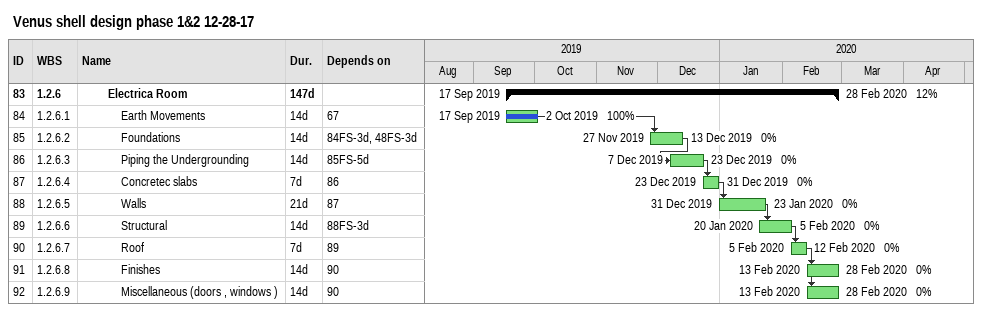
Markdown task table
Venus shell design phase 1&2 12-28-17

| ID | WBS | Task | Duration | Start | Finish | Predecessors | % complete |
|---|---|---|---|---|---|---|---|
| 83 | 1.2.6 | **Electrica Room** | 147d | 2019-09-17 | 2020-02-28 |  | 12 |
| 84 | 1.2.6.1 | Earth Movements | 14d | 2019-09-17 | 2019-10-02 | 67 | 100 |
| 85 | 1.2.6.2 | Foundations | 14d | 2019-11-27 | 2019-12-13 | 84FS-3d, 48FS-3d | 0 |
| 86 | 1.2.6.3 | Piping the Undergrounding | 14d | 2019-12-07 | 2019-12-23 | 85FS-5d | 0 |
| 87 | 1.2.6.4 | Concretec slabs | 7d | 2019-12-23 | 2019-12-31 | 86 | 0 |
| 88 | 1.2.6.5 | Walls | 21d | 2019-12-31 | 2020-01-23 | 87 | 0 |
| 89 | 1.2.6.6 | Structural | 14d | 2020-01-20 | 2020-02-05 | 88FS-3d | 0 |
| 90 | 1.2.6.7 | Roof | 7d | 2020-02-05 | 2020-02-12 | 89 | 0 |
| 91 | 1.2.6.8 | Finishes | 14d | 2020-02-13 | 2020-02-28 | 90 | 0 |
| 92 | 1.2.6.9 | Miscellaneous (doors , windows ) | 14d | 2020-02-13 | 2020-02-28 | 90 | 0 |
